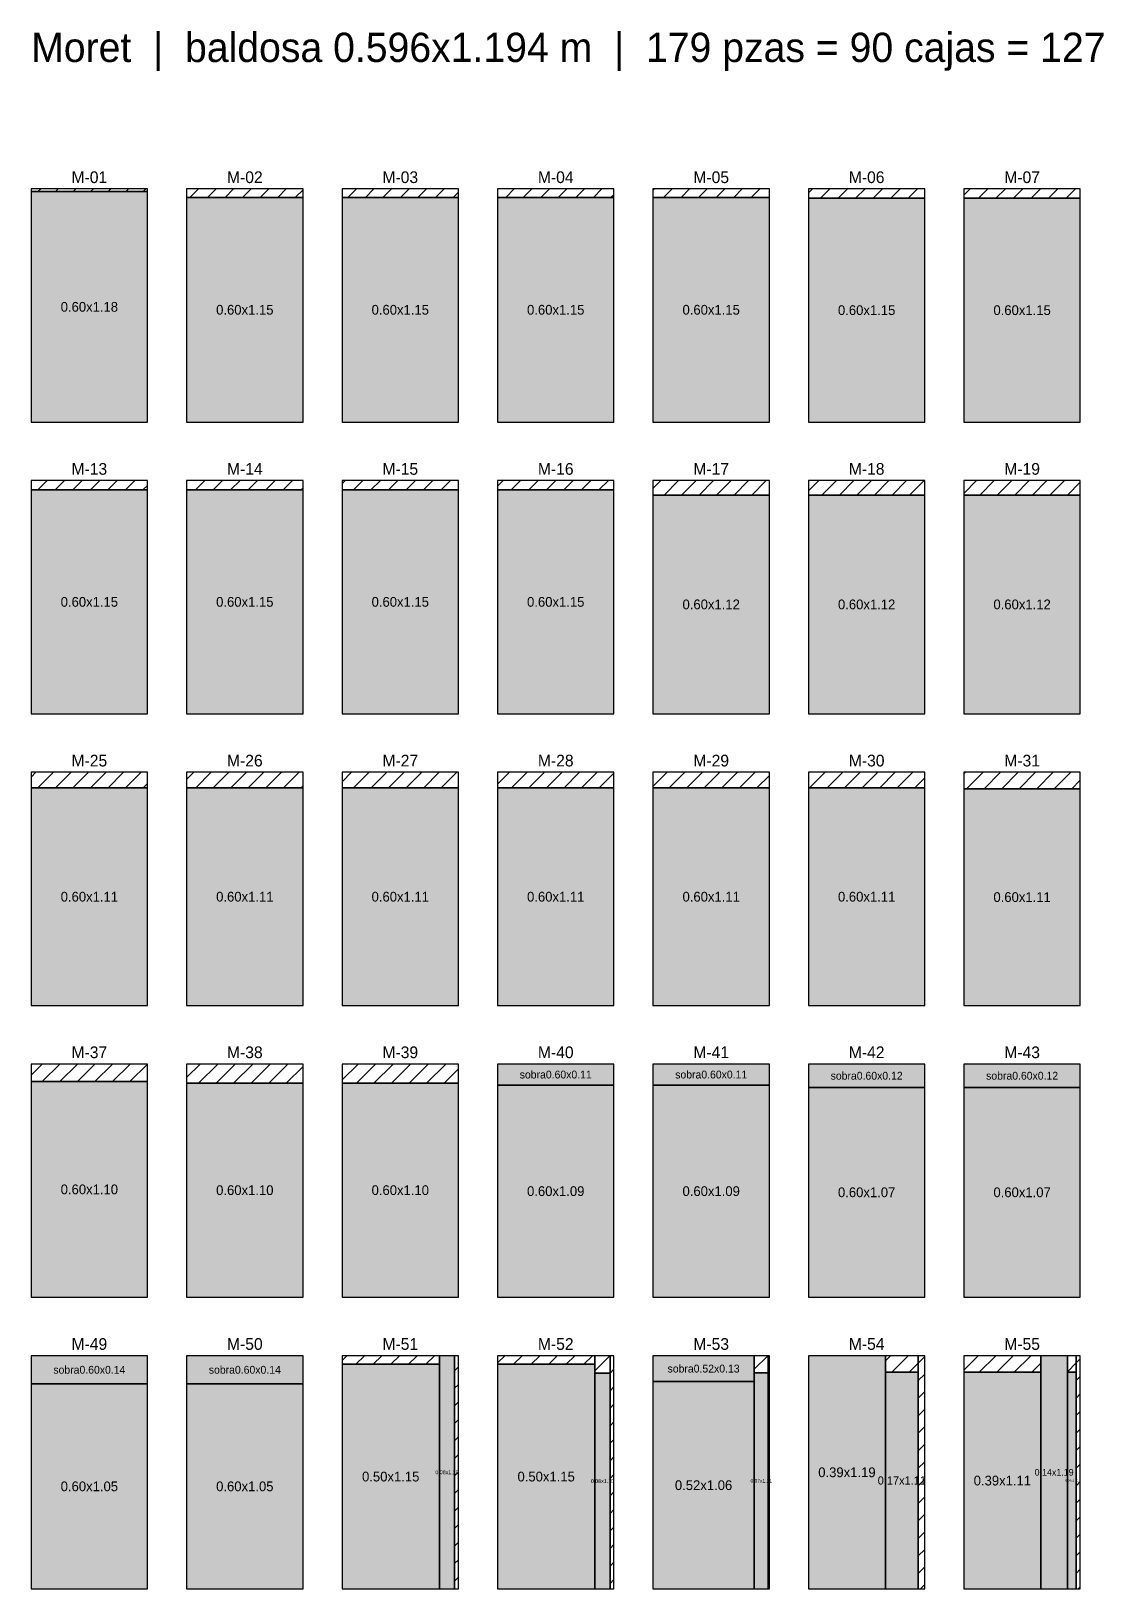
# Model space of a CAD drawing. Header units: metres. Extents: x -0.1 to 11.2, y -28.4 to 0.4.
# Drawn here: x 0 to 5.47, y -7.57 to 0.41 of the extents above; entities that cross this region are included whole.
import ezdxf
from ezdxf.enums import TextEntityAlignment as Align

# ---------------------------------------------------------------- set-up
doc = ezdxf.new("R2010")
doc.units = ezdxf.units.M
for name, color, linetype in [('BALDOSA', 7, 'Continuous'), ('DESPERDICIO', 1, 'Continuous'), ('PIEZA', 3, 'Continuous'), ('PIEZA_TXT', 7, 'Continuous'), ('SOBRANTE', 2, 'Continuous'), ('TITULO', 5, 'Continuous')]:
    doc.layers.add(name, color=color, linetype=linetype)

msp = doc.modelspace()

# ---------------------------------------------------------------- hatches: boundary and pattern name
at = {"layer": 'DESPERDICIO'}
h = msp.add_hatch(dxfattribs=at)
h.set_pattern_fill('ANSI31', scale=0.02)
h.paths.add_polyline_path([(0, -0.414), (0.596, -0.414), (0.596, -0.4), (0, -0.4)])
h = msp.add_hatch(dxfattribs=at)
h.set_pattern_fill('ANSI31', scale=0.02)
h.paths.add_polyline_path([(0.796, -0.444), (1.392, -0.444), (1.392, -0.4), (0.796, -0.4)])
h = msp.add_hatch(dxfattribs=at)
h.set_pattern_fill('ANSI31', scale=0.02)
h.paths.add_polyline_path([(1.592, -0.444), (2.188, -0.444), (2.188, -0.4), (1.592, -0.4)])
h = msp.add_hatch(dxfattribs=at)
h.set_pattern_fill('ANSI31', scale=0.02)
h.paths.add_polyline_path([(2.388, -0.444), (2.984, -0.444), (2.984, -0.4), (2.388, -0.4)])
h = msp.add_hatch(dxfattribs=at)
h.set_pattern_fill('ANSI31', scale=0.02)
h.paths.add_polyline_path([(3.184, -0.444), (3.78, -0.444), (3.78, -0.4), (3.184, -0.4)])
h = msp.add_hatch(dxfattribs=at)
h.set_pattern_fill('ANSI31', scale=0.02)
h.paths.add_polyline_path([(3.98, -0.448), (4.576, -0.448), (4.576, -0.4), (3.98, -0.4)])
h = msp.add_hatch(dxfattribs=at)
h.set_pattern_fill('ANSI31', scale=0.02)
h.paths.add_polyline_path([(4.776, -0.448), (5.372, -0.448), (5.372, -0.4), (4.776, -0.4)])
h = msp.add_hatch(dxfattribs=at)
h.set_pattern_fill('ANSI31', scale=0.02)
h.paths.add_polyline_path([(0, -1.942), (0.596, -1.942), (0.596, -1.894), (0, -1.894)])
h = msp.add_hatch(dxfattribs=at)
h.set_pattern_fill('ANSI31', scale=0.02)
h.paths.add_polyline_path([(0.796, -1.942), (1.392, -1.942), (1.392, -1.894), (0.796, -1.894)])
h = msp.add_hatch(dxfattribs=at)
h.set_pattern_fill('ANSI31', scale=0.02)
h.paths.add_polyline_path([(1.592, -1.942), (2.188, -1.942), (2.188, -1.894), (1.592, -1.894)])
h = msp.add_hatch(dxfattribs=at)
h.set_pattern_fill('ANSI31', scale=0.02)
h.paths.add_polyline_path([(2.388, -1.942), (2.984, -1.942), (2.984, -1.894), (2.388, -1.894)])
h = msp.add_hatch(dxfattribs=at)
h.set_pattern_fill('ANSI31', scale=0.02)
h.paths.add_polyline_path([(3.184, -1.968), (3.78, -1.968), (3.78, -1.894), (3.184, -1.894)])
h = msp.add_hatch(dxfattribs=at)
h.set_pattern_fill('ANSI31', scale=0.02)
h.paths.add_polyline_path([(3.98, -1.968), (4.576, -1.968), (4.576, -1.894), (3.98, -1.894)])
h = msp.add_hatch(dxfattribs=at)
h.set_pattern_fill('ANSI31', scale=0.02)
h.paths.add_polyline_path([(4.776, -1.968), (5.372, -1.968), (5.372, -1.894), (4.776, -1.894)])
h = msp.add_hatch(dxfattribs=at)
h.set_pattern_fill('ANSI31', scale=0.02)
h.paths.add_polyline_path([(0, -3.468), (0.596, -3.468), (0.596, -3.388), (0, -3.388)])
h = msp.add_hatch(dxfattribs=at)
h.set_pattern_fill('ANSI31', scale=0.02)
h.paths.add_polyline_path([(0.796, -3.468), (1.392, -3.468), (1.392, -3.388), (0.796, -3.388)])
h = msp.add_hatch(dxfattribs=at)
h.set_pattern_fill('ANSI31', scale=0.02)
h.paths.add_polyline_path([(1.592, -3.468), (2.188, -3.468), (2.188, -3.388), (1.592, -3.388)])
h = msp.add_hatch(dxfattribs=at)
h.set_pattern_fill('ANSI31', scale=0.02)
h.paths.add_polyline_path([(2.388, -3.468), (2.984, -3.468), (2.984, -3.388), (2.388, -3.388)])
h = msp.add_hatch(dxfattribs=at)
h.set_pattern_fill('ANSI31', scale=0.02)
h.paths.add_polyline_path([(3.184, -3.468), (3.78, -3.468), (3.78, -3.388), (3.184, -3.388)])
h = msp.add_hatch(dxfattribs=at)
h.set_pattern_fill('ANSI31', scale=0.02)
h.paths.add_polyline_path([(3.98, -3.468), (4.576, -3.468), (4.576, -3.388), (3.98, -3.388)])
h = msp.add_hatch(dxfattribs=at)
h.set_pattern_fill('ANSI31', scale=0.02)
h.paths.add_polyline_path([(4.776, -3.472), (5.372, -3.472), (5.372, -3.388), (4.776, -3.388)])
h = msp.add_hatch(dxfattribs=at)
h.set_pattern_fill('ANSI31', scale=0.02)
h.paths.add_polyline_path([(0, -4.972), (0.596, -4.972), (0.596, -4.882), (0, -4.882)])
h = msp.add_hatch(dxfattribs=at)
h.set_pattern_fill('ANSI31', scale=0.02)
h.paths.add_polyline_path([(0.796, -4.98), (1.392, -4.98), (1.392, -4.882), (0.796, -4.882)])
h = msp.add_hatch(dxfattribs=at)
h.set_pattern_fill('ANSI31', scale=0.02)
h.paths.add_polyline_path([(1.592, -4.98), (2.188, -4.98), (2.188, -4.882), (1.592, -4.882)])
h = msp.add_hatch(dxfattribs=at)
h.set_pattern_fill('ANSI31', scale=0.02)
h.paths.add_polyline_path([(1.592, -6.42), (2.09, -6.42), (2.09, -6.376), (1.592, -6.376)])
h = msp.add_hatch(dxfattribs=at)
h.set_pattern_fill('ANSI31', scale=0.02)
h.paths.add_polyline_path([(2.168, -7.57), (2.188, -7.57), (2.188, -6.376), (2.168, -6.376)])
h = msp.add_hatch(dxfattribs=at)
h.set_pattern_fill('ANSI31', scale=0.02)
h.paths.add_polyline_path([(2.388, -6.42), (2.886, -6.42), (2.886, -6.376), (2.388, -6.376)])
h = msp.add_hatch(dxfattribs=at)
h.set_pattern_fill('ANSI31', scale=0.02)
h.paths.add_polyline_path([(2.886, -6.466), (2.964, -6.466), (2.964, -6.376), (2.886, -6.376)])
h = msp.add_hatch(dxfattribs=at)
h.set_pattern_fill('ANSI31', scale=0.02)
h.paths.add_polyline_path([(2.964, -7.57), (2.984, -7.57), (2.984, -6.376), (2.964, -6.376)])
h = msp.add_hatch(dxfattribs=at)
h.set_pattern_fill('ANSI31', scale=0.02)
h.paths.add_polyline_path([(3.702, -6.463), (3.774, -6.463), (3.774, -6.376), (3.702, -6.376)])
h = msp.add_hatch(dxfattribs=at)
h.set_pattern_fill('ANSI31', scale=0.02)
h.paths.add_polyline_path([(4.374, -6.46), (4.542, -6.46), (4.542, -6.376), (4.374, -6.376)])
h = msp.add_hatch(dxfattribs=at)
h.set_pattern_fill('ANSI31', scale=0.02)
h.paths.add_polyline_path([(4.542, -7.57), (4.576, -7.57), (4.576, -6.376), (4.542, -6.376)])
h = msp.add_hatch(dxfattribs=at)
h.set_pattern_fill('ANSI31', scale=0.02)
h.paths.add_polyline_path([(4.776, -6.461), (5.17, -6.461), (5.17, -6.376), (4.776, -6.376)])
h = msp.add_hatch(dxfattribs=at)
h.set_pattern_fill('ANSI31', scale=0.02)
h.paths.add_polyline_path([(5.306, -6.4599), (5.351, -6.4599), (5.351, -6.376), (5.306, -6.376)])
h = msp.add_hatch(dxfattribs=at)
h.set_pattern_fill('ANSI31', scale=0.02)
h.paths.add_polyline_path([(5.351, -7.57), (5.372, -7.57), (5.372, -6.376), (5.351, -6.376)])
at = {"layer": 'PIEZA'}
h = msp.add_hatch(color=3, dxfattribs=at)
h.dxf.hatch_style = 1
h.paths.add_polyline_path([(0, -1.594), (0.596, -1.594), (0.596, -0.414), (0, -0.414)])
h = msp.add_hatch(color=3, dxfattribs=at)
h.dxf.hatch_style = 1
h.paths.add_polyline_path([(0.796, -1.594), (1.392, -1.594), (1.392, -0.444), (0.796, -0.444)])
h = msp.add_hatch(color=3, dxfattribs=at)
h.dxf.hatch_style = 1
h.paths.add_polyline_path([(1.592, -1.594), (2.188, -1.594), (2.188, -0.444), (1.592, -0.444)])
h = msp.add_hatch(color=3, dxfattribs=at)
h.dxf.hatch_style = 1
h.paths.add_polyline_path([(2.388, -1.594), (2.984, -1.594), (2.984, -0.444), (2.388, -0.444)])
h = msp.add_hatch(color=3, dxfattribs=at)
h.dxf.hatch_style = 1
h.paths.add_polyline_path([(3.184, -1.594), (3.78, -1.594), (3.78, -0.444), (3.184, -0.444)])
h = msp.add_hatch(color=3, dxfattribs=at)
h.dxf.hatch_style = 1
h.paths.add_polyline_path([(3.98, -1.594), (4.576, -1.594), (4.576, -0.448), (3.98, -0.448)])
h = msp.add_hatch(color=3, dxfattribs=at)
h.dxf.hatch_style = 1
h.paths.add_polyline_path([(4.776, -1.594), (5.372, -1.594), (5.372, -0.448), (4.776, -0.448)])
h = msp.add_hatch(color=3, dxfattribs=at)
h.dxf.hatch_style = 1
h.paths.add_polyline_path([(0, -3.088), (0.596, -3.088), (0.596, -1.942), (0, -1.942)])
h = msp.add_hatch(color=3, dxfattribs=at)
h.dxf.hatch_style = 1
h.paths.add_polyline_path([(0.796, -3.088), (1.392, -3.088), (1.392, -1.942), (0.796, -1.942)])
h = msp.add_hatch(color=3, dxfattribs=at)
h.dxf.hatch_style = 1
h.paths.add_polyline_path([(1.592, -3.088), (2.188, -3.088), (2.188, -1.942), (1.592, -1.942)])
h = msp.add_hatch(color=3, dxfattribs=at)
h.dxf.hatch_style = 1
h.paths.add_polyline_path([(2.388, -3.088), (2.984, -3.088), (2.984, -1.942), (2.388, -1.942)])
h = msp.add_hatch(color=3, dxfattribs=at)
h.dxf.hatch_style = 1
h.paths.add_polyline_path([(3.184, -3.088), (3.78, -3.088), (3.78, -1.968), (3.184, -1.968)])
h = msp.add_hatch(color=3, dxfattribs=at)
h.dxf.hatch_style = 1
h.paths.add_polyline_path([(3.98, -3.088), (4.576, -3.088), (4.576, -1.968), (3.98, -1.968)])
h = msp.add_hatch(color=3, dxfattribs=at)
h.dxf.hatch_style = 1
h.paths.add_polyline_path([(4.776, -3.088), (5.372, -3.088), (5.372, -1.968), (4.776, -1.968)])
h = msp.add_hatch(color=3, dxfattribs=at)
h.dxf.hatch_style = 1
h.paths.add_polyline_path([(0, -4.582), (0.596, -4.582), (0.596, -3.468), (0, -3.468)])
h = msp.add_hatch(color=3, dxfattribs=at)
h.dxf.hatch_style = 1
h.paths.add_polyline_path([(0.796, -4.582), (1.392, -4.582), (1.392, -3.468), (0.796, -3.468)])
h = msp.add_hatch(color=3, dxfattribs=at)
h.dxf.hatch_style = 1
h.paths.add_polyline_path([(1.592, -4.582), (2.188, -4.582), (2.188, -3.468), (1.592, -3.468)])
h = msp.add_hatch(color=3, dxfattribs=at)
h.dxf.hatch_style = 1
h.paths.add_polyline_path([(2.388, -4.582), (2.984, -4.582), (2.984, -3.468), (2.388, -3.468)])
h = msp.add_hatch(color=3, dxfattribs=at)
h.dxf.hatch_style = 1
h.paths.add_polyline_path([(3.184, -4.582), (3.78, -4.582), (3.78, -3.468), (3.184, -3.468)])
h = msp.add_hatch(color=3, dxfattribs=at)
h.dxf.hatch_style = 1
h.paths.add_polyline_path([(3.98, -4.582), (4.576, -4.582), (4.576, -3.468), (3.98, -3.468)])
h = msp.add_hatch(color=3, dxfattribs=at)
h.dxf.hatch_style = 1
h.paths.add_polyline_path([(4.776, -4.582), (5.372, -4.582), (5.372, -3.472), (4.776, -3.472)])
h = msp.add_hatch(color=3, dxfattribs=at)
h.dxf.hatch_style = 1
h.paths.add_polyline_path([(0, -6.076), (0.596, -6.076), (0.596, -4.972), (0, -4.972)])
h = msp.add_hatch(color=3, dxfattribs=at)
h.dxf.hatch_style = 1
h.paths.add_polyline_path([(0.796, -6.076), (1.392, -6.076), (1.392, -4.98), (0.796, -4.98)])
h = msp.add_hatch(color=3, dxfattribs=at)
h.dxf.hatch_style = 1
h.paths.add_polyline_path([(1.592, -6.076), (2.188, -6.076), (2.188, -4.98), (1.592, -4.98)])
h = msp.add_hatch(color=3, dxfattribs=at)
h.dxf.hatch_style = 1
h.paths.add_polyline_path([(2.388, -6.076), (2.984, -6.076), (2.984, -4.99), (2.388, -4.99)])
h = msp.add_hatch(color=3, dxfattribs=at)
h.dxf.hatch_style = 1
h.paths.add_polyline_path([(3.184, -6.076), (3.78, -6.076), (3.78, -4.99), (3.184, -4.99)])
h = msp.add_hatch(color=3, dxfattribs=at)
h.dxf.hatch_style = 1
h.paths.add_polyline_path([(3.98, -6.076), (4.576, -6.076), (4.576, -5.002), (3.98, -5.002)])
h = msp.add_hatch(color=3, dxfattribs=at)
h.dxf.hatch_style = 1
h.paths.add_polyline_path([(4.776, -6.076), (5.372, -6.076), (5.372, -5.002), (4.776, -5.002)])
h = msp.add_hatch(color=3, dxfattribs=at)
h.dxf.hatch_style = 1
h.paths.add_polyline_path([(2.09, -7.57), (2.168, -7.57), (2.168, -6.376), (2.09, -6.376)])
h = msp.add_hatch(color=3, dxfattribs=at)
h.dxf.hatch_style = 1
h.paths.add_polyline_path([(3.98, -7.57), (4.374, -7.57), (4.374, -6.376), (3.98, -6.376)])
h = msp.add_hatch(color=3, dxfattribs=at)
h.dxf.hatch_style = 1
h.paths.add_polyline_path([(5.17, -7.57), (5.306, -7.57), (5.306, -6.376), (5.17, -6.376)])
h = msp.add_hatch(color=3, dxfattribs=at)
h.dxf.hatch_style = 1
h.paths.add_polyline_path([(1.592, -7.57), (2.09, -7.57), (2.09, -6.42), (1.592, -6.42)])
h = msp.add_hatch(color=3, dxfattribs=at)
h.dxf.hatch_style = 1
h.paths.add_polyline_path([(2.388, -7.57), (2.886, -7.57), (2.886, -6.42), (2.388, -6.42)])
h = msp.add_hatch(color=3, dxfattribs=at)
h.dxf.hatch_style = 1
h.paths.add_polyline_path([(4.374, -7.57), (4.542, -7.57), (4.542, -6.46), (4.374, -6.46)])
h = msp.add_hatch(color=3, dxfattribs=at)
h.dxf.hatch_style = 1
h.paths.add_polyline_path([(4.776, -7.57), (5.17, -7.57), (5.17, -6.461), (4.776, -6.461)])
h = msp.add_hatch(color=3, dxfattribs=at)
h.dxf.hatch_style = 1
h.paths.add_polyline_path([(5.306, -7.57), (5.351, -7.57), (5.351, -6.4599), (5.306, -6.4599)])
h = msp.add_hatch(color=3, dxfattribs=at)
h.dxf.hatch_style = 1
h.paths.add_polyline_path([(0, -7.57), (0.596, -7.57), (0.596, -6.52), (0, -6.52)])
h = msp.add_hatch(color=3, dxfattribs=at)
h.dxf.hatch_style = 1
h.paths.add_polyline_path([(0.796, -7.57), (1.392, -7.57), (1.392, -6.52), (0.796, -6.52)])
h = msp.add_hatch(color=3, dxfattribs=at)
h.dxf.hatch_style = 1
h.paths.add_polyline_path([(2.886, -7.57), (2.964, -7.57), (2.964, -6.466), (2.886, -6.466)])
h = msp.add_hatch(color=3, dxfattribs=at)
h.dxf.hatch_style = 1
h.paths.add_polyline_path([(3.184, -7.57), (3.702, -7.57), (3.702, -6.508), (3.184, -6.508)])
h = msp.add_hatch(color=3, dxfattribs=at)
h.dxf.hatch_style = 1
h.paths.add_polyline_path([(3.702, -7.57), (3.774, -7.57), (3.774, -6.463), (3.702, -6.463)])
at = {"layer": 'SOBRANTE'}
h = msp.add_hatch(color=2, dxfattribs=at)
h.dxf.hatch_style = 1
h.paths.add_polyline_path([(2.388, -4.99), (2.984, -4.99), (2.984, -4.882), (2.388, -4.882)])
h = msp.add_hatch(color=2, dxfattribs=at)
h.dxf.hatch_style = 1
h.paths.add_polyline_path([(3.184, -4.99), (3.78, -4.99), (3.78, -4.882), (3.184, -4.882)])
h = msp.add_hatch(color=2, dxfattribs=at)
h.dxf.hatch_style = 1
h.paths.add_polyline_path([(3.98, -5.002), (4.576, -5.002), (4.576, -4.882), (3.98, -4.882)])
h = msp.add_hatch(color=2, dxfattribs=at)
h.dxf.hatch_style = 1
h.paths.add_polyline_path([(4.776, -5.002), (5.372, -5.002), (5.372, -4.882), (4.776, -4.882)])
h = msp.add_hatch(color=2, dxfattribs=at)
h.dxf.hatch_style = 1
h.paths.add_polyline_path([(0, -6.52), (0.596, -6.52), (0.596, -6.376), (0, -6.376)])
h = msp.add_hatch(color=2, dxfattribs=at)
h.dxf.hatch_style = 1
h.paths.add_polyline_path([(0.796, -6.52), (1.392, -6.52), (1.392, -6.376), (0.796, -6.376)])
h = msp.add_hatch(color=2, dxfattribs=at)
h.dxf.hatch_style = 1
h.paths.add_polyline_path([(3.184, -6.508), (3.702, -6.508), (3.702, -6.376), (3.184, -6.376)])

# ---------------------------------------------------------------- linework, layer by layer
at = {"layer": 'BALDOSA'}
for points in [[(0, -1.594), (0.596, -1.594), (0.596, -0.4), (0, -0.4)], [(0.796, -1.594), (1.392, -1.594), (1.392, -0.4), (0.796, -0.4)], [(1.592, -1.594), (2.188, -1.594), (2.188, -0.4), (1.592, -0.4)], [(2.388, -1.594), (2.984, -1.594), (2.984, -0.4), (2.388, -0.4)], [(3.184, -1.594), (3.78, -1.594), (3.78, -0.4), (3.184, -0.4)], [(3.98, -1.594), (4.576, -1.594), (4.576, -0.4), (3.98, -0.4)], [(4.776, -1.594), (5.372, -1.594), (5.372, -0.4), (4.776, -0.4)], [(0, -3.088), (0.596, -3.088), (0.596, -1.894), (0, -1.894)], [(0.796, -3.088), (1.392, -3.088), (1.392, -1.894), (0.796, -1.894)], [(1.592, -3.088), (2.188, -3.088), (2.188, -1.894), (1.592, -1.894)], [(2.388, -3.088), (2.984, -3.088), (2.984, -1.894), (2.388, -1.894)], [(3.184, -3.088), (3.78, -3.088), (3.78, -1.894), (3.184, -1.894)], [(3.98, -3.088), (4.576, -3.088), (4.576, -1.894), (3.98, -1.894)], [(4.776, -3.088), (5.372, -3.088), (5.372, -1.894), (4.776, -1.894)], [(0, -4.582), (0.596, -4.582), (0.596, -3.388), (0, -3.388)], [(0.796, -4.582), (1.392, -4.582), (1.392, -3.388), (0.796, -3.388)], [(1.592, -4.582), (2.188, -4.582), (2.188, -3.388), (1.592, -3.388)], [(2.388, -4.582), (2.984, -4.582), (2.984, -3.388), (2.388, -3.388)], [(3.184, -4.582), (3.78, -4.582), (3.78, -3.388), (3.184, -3.388)], [(3.98, -4.582), (4.576, -4.582), (4.576, -3.388), (3.98, -3.388)], [(4.776, -4.582), (5.372, -4.582), (5.372, -3.388), (4.776, -3.388)], [(0, -6.076), (0.596, -6.076), (0.596, -4.882), (0, -4.882)], [(0.796, -6.076), (1.392, -6.076), (1.392, -4.882), (0.796, -4.882)], [(1.592, -6.076), (2.188, -6.076), (2.188, -4.882), (1.592, -4.882)], [(2.388, -6.076), (2.984, -6.076), (2.984, -4.882), (2.388, -4.882)], [(3.184, -6.076), (3.78, -6.076), (3.78, -4.882), (3.184, -4.882)], [(3.98, -6.076), (4.576, -6.076), (4.576, -4.882), (3.98, -4.882)], [(4.776, -6.076), (5.372, -6.076), (5.372, -4.882), (4.776, -4.882)], [(0, -7.57), (0.596, -7.57), (0.596, -6.376), (0, -6.376)], [(0.796, -7.57), (1.392, -7.57), (1.392, -6.376), (0.796, -6.376)], [(1.592, -7.57), (2.188, -7.57), (2.188, -6.376), (1.592, -6.376)], [(2.388, -7.57), (2.984, -7.57), (2.984, -6.376), (2.388, -6.376)], [(3.184, -7.57), (3.78, -7.57), (3.78, -6.376), (3.184, -6.376)], [(3.98, -7.57), (4.576, -7.57), (4.576, -6.376), (3.98, -6.376)], [(4.776, -7.57), (5.372, -7.57), (5.372, -6.376), (4.776, -6.376)]]:
    msp.add_lwpolyline(points, close=True, dxfattribs=at)
at = {"layer": 'DESPERDICIO'}
for points in [[(0, -0.414), (0.596, -0.414), (0.596, -0.4), (0, -0.4)], [(0.796, -0.444), (1.392, -0.444), (1.392, -0.4), (0.796, -0.4)], [(1.592, -0.444), (2.188, -0.444), (2.188, -0.4), (1.592, -0.4)], [(2.388, -0.444), (2.984, -0.444), (2.984, -0.4), (2.388, -0.4)], [(3.184, -0.444), (3.78, -0.444), (3.78, -0.4), (3.184, -0.4)], [(3.98, -0.448), (4.576, -0.448), (4.576, -0.4), (3.98, -0.4)], [(4.776, -0.448), (5.372, -0.448), (5.372, -0.4), (4.776, -0.4)], [(0, -1.942), (0.596, -1.942), (0.596, -1.894), (0, -1.894)], [(0.796, -1.942), (1.392, -1.942), (1.392, -1.894), (0.796, -1.894)], [(1.592, -1.942), (2.188, -1.942), (2.188, -1.894), (1.592, -1.894)], [(2.388, -1.942), (2.984, -1.942), (2.984, -1.894), (2.388, -1.894)], [(3.184, -1.968), (3.78, -1.968), (3.78, -1.894), (3.184, -1.894)], [(3.98, -1.968), (4.576, -1.968), (4.576, -1.894), (3.98, -1.894)], [(4.776, -1.968), (5.372, -1.968), (5.372, -1.894), (4.776, -1.894)], [(0, -3.468), (0.596, -3.468), (0.596, -3.388), (0, -3.388)], [(0.796, -3.468), (1.392, -3.468), (1.392, -3.388), (0.796, -3.388)], [(1.592, -3.468), (2.188, -3.468), (2.188, -3.388), (1.592, -3.388)], [(2.388, -3.468), (2.984, -3.468), (2.984, -3.388), (2.388, -3.388)], [(3.184, -3.468), (3.78, -3.468), (3.78, -3.388), (3.184, -3.388)], [(3.98, -3.468), (4.576, -3.468), (4.576, -3.388), (3.98, -3.388)], [(4.776, -3.472), (5.372, -3.472), (5.372, -3.388), (4.776, -3.388)], [(0, -4.972), (0.596, -4.972), (0.596, -4.882), (0, -4.882)], [(0.796, -4.98), (1.392, -4.98), (1.392, -4.882), (0.796, -4.882)], [(1.592, -4.98), (2.188, -4.98), (2.188, -4.882), (1.592, -4.882)], [(1.592, -6.42), (2.09, -6.42), (2.09, -6.376), (1.592, -6.376)], [(2.168, -7.57), (2.188, -7.57), (2.188, -6.376), (2.168, -6.376)], [(2.388, -6.42), (2.886, -6.42), (2.886, -6.376), (2.388, -6.376)], [(2.886, -6.466), (2.964, -6.466), (2.964, -6.376), (2.886, -6.376)], [(2.964, -7.57), (2.984, -7.57), (2.984, -6.376), (2.964, -6.376)], [(3.702, -6.463), (3.774, -6.463), (3.774, -6.376), (3.702, -6.376)], [(4.374, -6.46), (4.542, -6.46), (4.542, -6.376), (4.374, -6.376)], [(4.542, -7.57), (4.576, -7.57), (4.576, -6.376), (4.542, -6.376)], [(4.776, -6.461), (5.17, -6.461), (5.17, -6.376), (4.776, -6.376)], [(5.306, -6.4599), (5.351, -6.4599), (5.351, -6.376), (5.306, -6.376)], [(5.351, -7.57), (5.372, -7.57), (5.372, -6.376), (5.351, -6.376)]]:
    msp.add_lwpolyline(points, close=True, dxfattribs=at)
at = {"layer": 'PIEZA'}
for points in [[(0, -1.594), (0.596, -1.594), (0.596, -0.414), (0, -0.414)], [(0.796, -1.594), (1.392, -1.594), (1.392, -0.444), (0.796, -0.444)], [(1.592, -1.594), (2.188, -1.594), (2.188, -0.444), (1.592, -0.444)], [(2.388, -1.594), (2.984, -1.594), (2.984, -0.444), (2.388, -0.444)], [(3.184, -1.594), (3.78, -1.594), (3.78, -0.444), (3.184, -0.444)], [(3.98, -1.594), (4.576, -1.594), (4.576, -0.448), (3.98, -0.448)], [(4.776, -1.594), (5.372, -1.594), (5.372, -0.448), (4.776, -0.448)], [(0, -3.088), (0.596, -3.088), (0.596, -1.942), (0, -1.942)], [(0.796, -3.088), (1.392, -3.088), (1.392, -1.942), (0.796, -1.942)], [(1.592, -3.088), (2.188, -3.088), (2.188, -1.942), (1.592, -1.942)], [(2.388, -3.088), (2.984, -3.088), (2.984, -1.942), (2.388, -1.942)], [(3.184, -3.088), (3.78, -3.088), (3.78, -1.968), (3.184, -1.968)], [(3.98, -3.088), (4.576, -3.088), (4.576, -1.968), (3.98, -1.968)], [(4.776, -3.088), (5.372, -3.088), (5.372, -1.968), (4.776, -1.968)], [(0, -4.582), (0.596, -4.582), (0.596, -3.468), (0, -3.468)], [(0.796, -4.582), (1.392, -4.582), (1.392, -3.468), (0.796, -3.468)], [(1.592, -4.582), (2.188, -4.582), (2.188, -3.468), (1.592, -3.468)], [(2.388, -4.582), (2.984, -4.582), (2.984, -3.468), (2.388, -3.468)], [(3.184, -4.582), (3.78, -4.582), (3.78, -3.468), (3.184, -3.468)], [(3.98, -4.582), (4.576, -4.582), (4.576, -3.468), (3.98, -3.468)], [(4.776, -4.582), (5.372, -4.582), (5.372, -3.472), (4.776, -3.472)], [(0, -6.076), (0.596, -6.076), (0.596, -4.972), (0, -4.972)], [(0.796, -6.076), (1.392, -6.076), (1.392, -4.98), (0.796, -4.98)], [(1.592, -6.076), (2.188, -6.076), (2.188, -4.98), (1.592, -4.98)], [(2.388, -6.076), (2.984, -6.076), (2.984, -4.99), (2.388, -4.99)], [(3.184, -6.076), (3.78, -6.076), (3.78, -4.99), (3.184, -4.99)], [(3.98, -6.076), (4.576, -6.076), (4.576, -5.002), (3.98, -5.002)], [(4.776, -6.076), (5.372, -6.076), (5.372, -5.002), (4.776, -5.002)], [(2.09, -7.57), (2.168, -7.57), (2.168, -6.376), (2.09, -6.376)], [(3.98, -7.57), (4.374, -7.57), (4.374, -6.376), (3.98, -6.376)], [(5.17, -7.57), (5.306, -7.57), (5.306, -6.376), (5.17, -6.376)], [(1.592, -7.57), (2.09, -7.57), (2.09, -6.42), (1.592, -6.42)], [(2.388, -7.57), (2.886, -7.57), (2.886, -6.42), (2.388, -6.42)], [(4.374, -7.57), (4.542, -7.57), (4.542, -6.46), (4.374, -6.46)], [(4.776, -7.57), (5.17, -7.57), (5.17, -6.461), (4.776, -6.461)], [(5.306, -7.57), (5.351, -7.57), (5.351, -6.4599), (5.306, -6.4599)], [(0, -7.57), (0.596, -7.57), (0.596, -6.52), (0, -6.52)], [(0.796, -7.57), (1.392, -7.57), (1.392, -6.52), (0.796, -6.52)], [(2.886, -7.57), (2.964, -7.57), (2.964, -6.466), (2.886, -6.466)], [(3.184, -7.57), (3.702, -7.57), (3.702, -6.508), (3.184, -6.508)], [(3.702, -7.57), (3.774, -7.57), (3.774, -6.463), (3.702, -6.463)]]:
    msp.add_lwpolyline(points, close=True, dxfattribs=at)
at = {"layer": 'SOBRANTE'}
for points in [[(2.388, -4.99), (2.984, -4.99), (2.984, -4.882), (2.388, -4.882)], [(3.184, -4.99), (3.78, -4.99), (3.78, -4.882), (3.184, -4.882)], [(3.98, -5.002), (4.576, -5.002), (4.576, -4.882), (3.98, -4.882)], [(4.776, -5.002), (5.372, -5.002), (5.372, -4.882), (4.776, -4.882)], [(0, -6.52), (0.596, -6.52), (0.596, -6.376), (0, -6.376)], [(0.796, -6.52), (1.392, -6.52), (1.392, -6.376), (0.796, -6.376)], [(3.184, -6.508), (3.702, -6.508), (3.702, -6.376), (3.184, -6.376)]]:
    msp.add_lwpolyline(points, close=True, dxfattribs=at)

# ---------------------------------------------------------------- texts
at = {"layer": 'PIEZA_TXT'}
for s, height, p in [('0.60x1.18', 0.05, (0.298, -1.004)), ('0.60x1.15', 0.05, (1.094, -1.019)), ('0.60x1.15', 0.05, (1.89, -1.019)), ('0.60x1.15', 0.05, (2.686, -1.019)), ('0.60x1.15', 0.05, (3.482, -1.019)), ('0.60x1.15', 0.05, (4.278, -1.021)), ('0.60x1.15', 0.05, (5.074, -1.021)), ('0.60x1.15', 0.05, (0.298, -2.515)), ('0.60x1.15', 0.05, (1.094, -2.515)), ('0.60x1.15', 0.05, (1.89, -2.515)), ('0.60x1.15', 0.05, (2.686, -2.515)), ('0.60x1.12', 0.05, (3.482, -2.528)), ('0.60x1.12', 0.05, (4.278, -2.528)), ('0.60x1.12', 0.05, (5.074, -2.528)), ('0.60x1.11', 0.05, (0.298, -4.025)), ('0.60x1.11', 0.05, (1.094, -4.025)), ('0.60x1.11', 0.05, (1.89, -4.025)), ('0.60x1.11', 0.05, (2.686, -4.025)), ('0.60x1.11', 0.05, (3.482, -4.025)), ('0.60x1.11', 0.05, (4.278, -4.025)), ('0.60x1.11', 0.05, (5.074, -4.027)), ('sobra0.60x0.11', 0.04, (2.686, -4.936)), ('sobra0.60x0.11', 0.04, (3.482, -4.936)), ('sobra0.60x0.12', 0.04, (4.278, -4.942)), ('sobra0.60x0.12', 0.04, (5.074, -4.942)), ('0.60x1.10', 0.05, (0.298, -5.524)), ('0.60x1.10', 0.05, (1.094, -5.528)), ('0.60x1.10', 0.05, (1.89, -5.528)), ('0.60x1.09', 0.05, (2.686, -5.533)), ('0.60x1.09', 0.05, (3.482, -5.533)), ('0.60x1.07', 0.05, (4.278, -5.539)), ('0.60x1.07', 0.05, (5.074, -5.539)), ('sobra0.60x0.14', 0.04, (0.298, -6.448)), ('sobra0.60x0.14', 0.04, (1.094, -6.448)), ('sobra0.52x0.13', 0.04, (3.443, -6.442)), ('0.60x1.05', 0.05, (0.298, -7.045)), ('0.60x1.05', 0.05, (1.094, -7.045)), ('0.50x1.15', 0.05, (1.841, -6.995)), ('0.08x1.19', 0.0195, (2.129, -6.973)), ('0.50x1.15', 0.05, (2.637, -6.995)), ('0.08x1.10', 0.0195, (2.925, -7.018)), ('0.52x1.06', 0.05, (3.443, -7.039)), ('0.07x1.11', 0.018, (3.738, -7.0165)), ('0.39x1.19', 0.05, (4.177, -6.973)), ('0.17x1.11', 0.042, (4.458, -7.015)), ('0.39x1.11', 0.05, (4.973, -7.0155)), ('0.14x1.19', 0.034, (5.238, -6.973)), ('0.04x1.11', 0.01125, (5.3285, -7.015))]:
    msp.add_text(s, height=height, dxfattribs=at).set_placement(p, align=Align.MIDDLE_CENTER)
at = {"layer": 'TITULO'}
msp.add_text('Moret  |  baldosa 0.596x1.194 m  |  179 pzas = 90 cajas = 127.80 m2  |  recortes en 79 baldosas  |  desperdicio 2.68 m2', height=0.15, dxfattribs=at).set_placement((0, 0.25))
for s, p in [('M-01', (0.298, -0.34)), ('M-02', (1.094, -0.34)), ('M-03', (1.89, -0.34)), ('M-04', (2.686, -0.34)), ('M-05', (3.482, -0.34)), ('M-06', (4.278, -0.34)), ('M-07', (5.074, -0.34)), ('M-13', (0.298, -1.834)), ('M-14', (1.094, -1.834)), ('M-15', (1.89, -1.834)), ('M-16', (2.686, -1.834)), ('M-17', (3.482, -1.834)), ('M-18', (4.278, -1.834)), ('M-19', (5.074, -1.834)), ('M-25', (0.298, -3.328)), ('M-26', (1.094, -3.328)), ('M-27', (1.89, -3.328)), ('M-28', (2.686, -3.328)), ('M-29', (3.482, -3.328)), ('M-30', (4.278, -3.328)), ('M-31', (5.074, -3.328)), ('M-37', (0.298, -4.822)), ('M-38', (1.094, -4.822)), ('M-39', (1.89, -4.822)), ('M-40', (2.686, -4.822)), ('M-41', (3.482, -4.822)), ('M-42', (4.278, -4.822)), ('M-43', (5.074, -4.822)), ('M-49', (0.298, -6.316)), ('M-50', (1.094, -6.316)), ('M-51', (1.89, -6.316)), ('M-52', (2.686, -6.316)), ('M-53', (3.482, -6.316)), ('M-54', (4.278, -6.316)), ('M-55', (5.074, -6.316))]:
    msp.add_text(s, height=0.06, dxfattribs=at).set_placement(p, align=Align.MIDDLE_CENTER)

doc.saveas('drawing.dxf')
